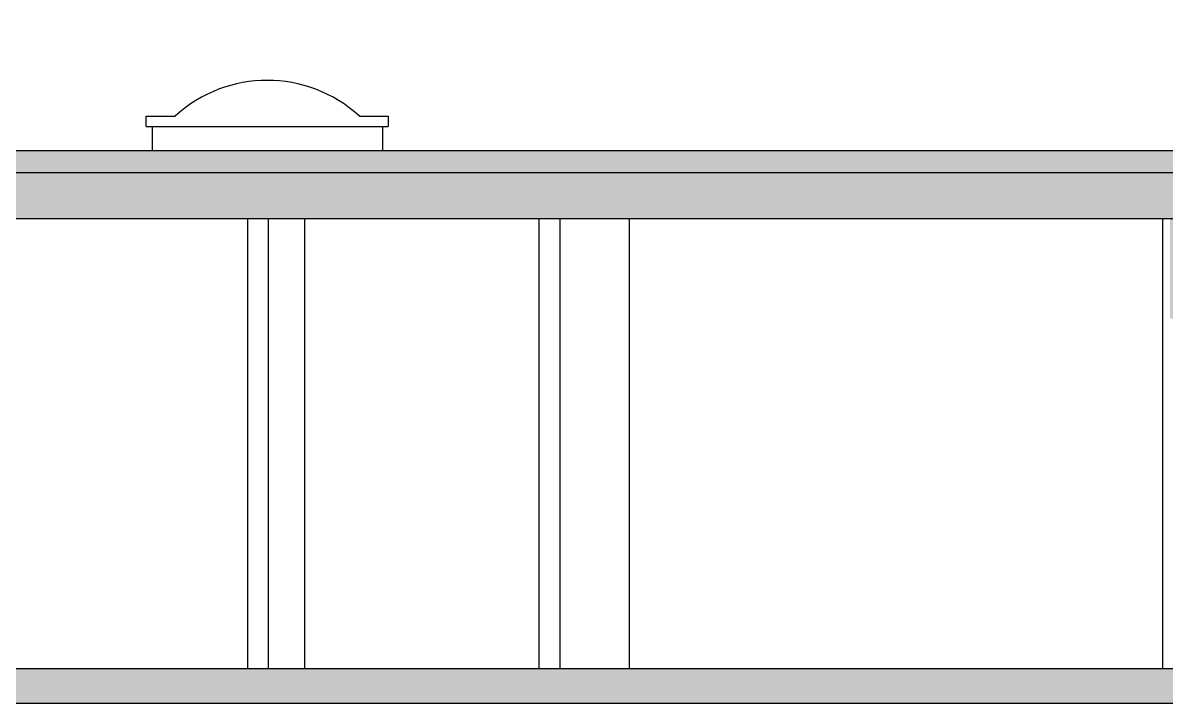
# Model space of a CAD drawing. Header units: millimetres. Extents: x 515 to 43442, y -1882 to 9936.
# Drawn here: x 33973 to 34966, y 5338 to 5929 of the extents above; entities that cross this region are included whole.
import ezdxf

# ---------------------------------------------------------------- set-up
doc = ezdxf.new("R2010")
doc.units = ezdxf.units.MM
for name, color, linetype in [('CAMP murantico', 161, 'Continuous'), ('INF', 8, 'Continuous'), ('Interni S', 2, 'Continuous'), ('SEZ', 170, 'Continuous')]:
    doc.layers.add(name, color=color, linetype=linetype)
doc.layers.add('CAMP sez', color=7, linetype='Continuous', lineweight=15, true_color=0xbdbdbd)

msp = doc.modelspace()

# ---------------------------------------------------------------- hatches: boundary and pattern name
at = {"layer": 'CAMP murantico'}
h = msp.add_hatch(dxfattribs=at)
h.set_pattern_fill('EARTH', color=256, scale=0.8, angle=45)
h.set_pattern_definition([(45, (42580.738, 1641.5456), (0, 7.184205), [5.08, -5.08]), (45, (42579.391, 1642.8927), (0, 7.184205), [5.08, -5.08]), (45, (42578.044, 1644.2397), (0, 7.184205), [5.08, -5.08]), (135, (42578.044, 1645.1377), (-7.184205, 0), [5.08, -5.08]), (135, (42579.391, 1646.485), (-7.184205, 0), [5.08, -5.08]), (135, (42580.738, 1647.832), (-7.184205, 0), [5.08, -5.08])])
h.paths.add_polyline_path([(37280.77, 5818.45), (33425.55, 5818.45), (33425.55, 5799.45), (37280.77, 5799.45)])
at = {"layer": 'CAMP sez'}
h = msp.add_hatch(color=256, dxfattribs=at)
h.dxf.hatch_style = 1
h.paths.add_polyline_path([(36877.77, 5759.45), (36869.77, 5759.45), (36869.77, 5680.45), (36777.77, 5680.45), (36777.77, 5672.45), (36877.77, 5672.45)], flags=17)
h.paths.add_polyline_path([(38042.77, 5447.45), (38037.77, 5447.45), (38037.77, 5368.45), (38042.77, 5368.45)], flags=17)
h.paths.add_polyline_path([(36777.77, 5759.45), (36757.77, 5759.45), (36757.77, 5368.45), (36777.77, 5368.45)])
h.paths.add_polyline_path([(38037.77, 5759.45), (38037.77, 5771.45), (38905.21, 5771.45), (38908.49, 5746.32), (38923.36, 5748.27), (38899.7, 5929.45), (38884.57, 5929.45), (38901.55, 5799.45), (33425.55, 5799.45), (33425.55, 5818.45), (33389.43, 5818.45), (33389.43, 5643.45), (33425.55, 5643.45), (33425.55, 5759.45)])
h.paths.add_polyline_path([(33219.94, 5759.45), (33219.94, 5368.45), (33254.54, 5368.45), (33254.54, 5818.45), (33169.94, 5818.45), (33169.94, 5759.45)])
h.paths.add_polyline_path([(38656.77, 5338.45), (38656.77, 5447.45), (39001.77, 5447.45), (39001.77, 5460.45), (38901.77, 5460.45), (38901.77, 5474.45), (38037.77, 5474.45), (38037.77, 5447.45), (38636.77, 5447.45), (38636.77, 5368.45), (33169.94, 5368.45), (33169.94, 5338.45)])
h.paths.add_polyline_path([(34969.27, 5672.45), (35019.27, 5672.45), (35019.27, 5759.45), (34969.27, 5759.45)], flags=17)
h.paths.add_polyline_path([(35542.27, 5759.45), (35492.27, 5759.45), (35492.27, 5672.45), (35542.27, 5672.45)], flags=17)
h.paths.add_polyline_path([(36061.27, 5759.45), (36011.27, 5759.45), (36011.27, 5672.45), (36061.27, 5672.45)], flags=17)
h.paths.add_polyline_path([(36995.77, 5759.45), (36995.77, 5672.45), (37045.77, 5672.45), (37045.77, 5759.45)], flags=17)
h.paths.add_polyline_path([(36586.27, 5759.45), (36536.27, 5759.45), (36536.27, 5672.45), (36586.27, 5672.45)], flags=17)
h.paths.add_polyline_path([(37509.77, 5759.45), (37459.77, 5759.45), (37459.77, 5719.45), (37509.77, 5719.45)], flags=16)
h.paths.add_polyline_path([(37509.77, 5799.45), (37509.77, 5929.45), (37459.77, 5929.45), (37459.77, 5799.45)], flags=16)
h.paths.add_polyline_path([(38102.77, 5929.45), (38037.77, 5929.45), (38037.77, 5799.45), (38102.77, 5799.45)], flags=17)
h.paths.add_polyline_path([(38656.77, 5929.45), (38599.77, 5929.45), (38599.77, 5799.45), (38656.77, 5799.45)], flags=17)
h.paths.add_polyline_path([(38137.77, 5718.45), (38037.77, 5718.45), (38037.77, 5679.45), (37467.77, 5679.45), (37467.77, 5719.45), (37459.77, 5719.45), (37459.77, 5672.45), (38047.77, 5672.45), (38047.77, 5713.45), (38142.77, 5713.45), (38142.77, 5771.45), (38137.77, 5771.45)], flags=17)

# ---------------------------------------------------------------- linework, layer by layer
at = {"layer": 'CAMP murantico'}
msp.add_line((33425.55, 5818.45), (37280.77, 5818.45), dxfattribs=at)
at = {"layer": 'INF'}
for p, q in [((34186.43, 5759.45), (34186.43, 5368.45)), ((34439.51, 5759.45), (34439.51, 5368.45)), ((34962.77, 5759.45), (34962.77, 5368.45))]:
    msp.add_line(p, q, dxfattribs=at)
at = {"layer": 'Interni S'}
for p, q in [((34080.59, 5848.45), (34105.59, 5848.45)), ((34080.59, 5839.45), (34080.59, 5848.45)), ((34265.59, 5848.45), (34290.59, 5848.45)), ((34290.59, 5848.45), (34290.59, 5839.45)), ((34080.59, 5839.45), (34290.59, 5839.45)), ((34085.59, 5839.45), (34085.59, 5818.45)), ((34285.59, 5839.45), (34285.59, 5818.45)), ((34168.44, 5759.45), (34168.44, 5368.45)), ((34217.85, 5759.45), (34217.85, 5368.45)), ((34421.52, 5759.45), (34421.52, 5368.45)), ((34499.88, 5759.45), (34499.88, 5368.45))]:
    msp.add_line(p, q, dxfattribs=at)
msp.add_arc((34185.59, 5760.72), 118.73, 47.6373, 132.3627, dxfattribs=at)
at = {"layer": 'SEZ'}
for p, q in [((33425.55, 5799.45), (38901.55, 5799.45)), ((33425.55, 5759.45), (38037.77, 5759.45)), ((33169.94, 5368.45), (38636.77, 5368.45)), ((33169.94, 5338.45), (38656.77, 5338.45))]:
    msp.add_line(p, q, dxfattribs=at)

doc.saveas('drawing.dxf')
